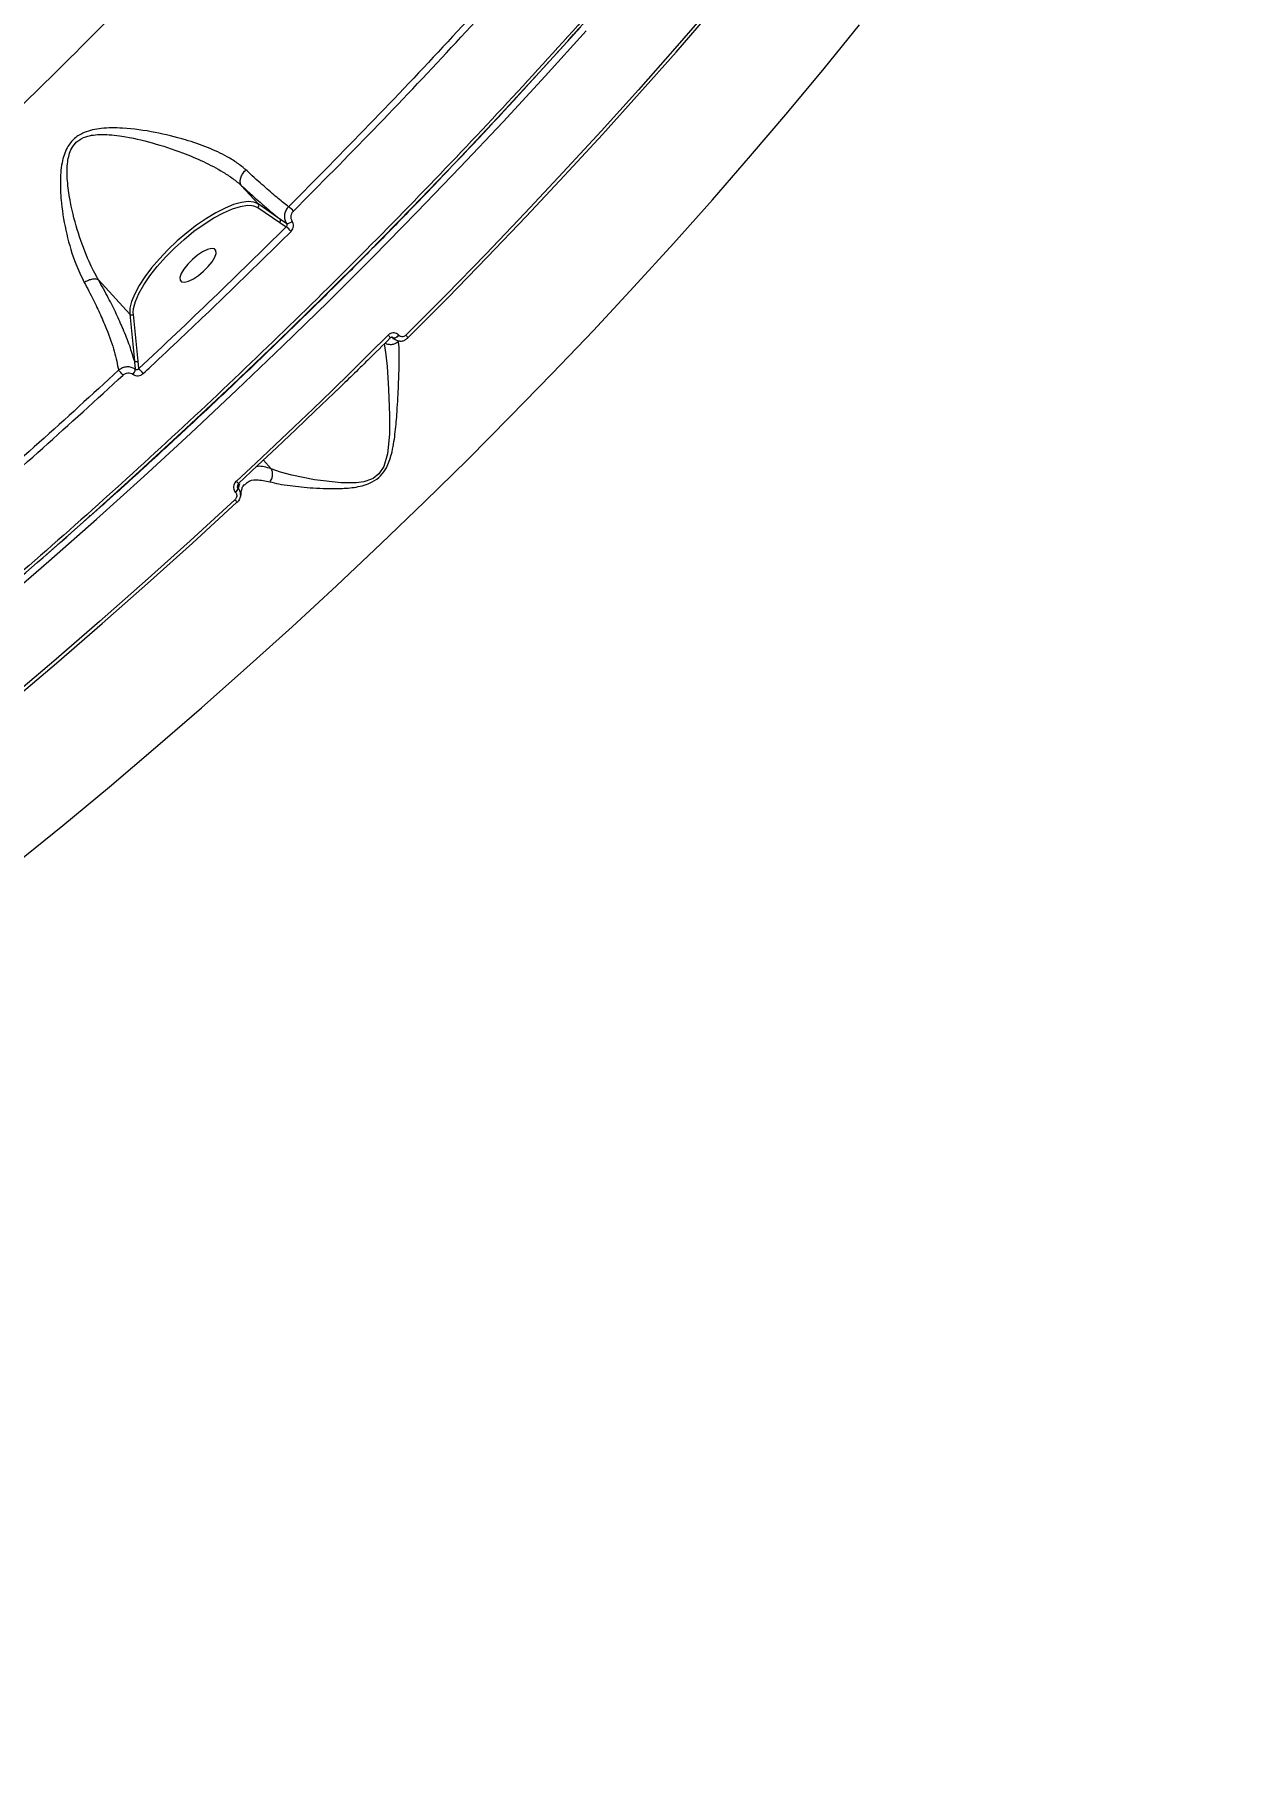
# Model space of a CAD drawing. Header units: millimetres. Extents: x -6028 to 5958, y -6064 to 4137.
# Drawn here: x 1057.1 to 1289.6, y -231.3 to 99.1 of the extents above; entities that cross this region are included whole.
import ezdxf

# ---------------------------------------------------------------- set-up
doc = ezdxf.new("R2010")
doc.units = ezdxf.units.MM
for name, color, linetype in [('DIKOM_ОБЪЕКТ', 7, 'Continuous'), ('DIKOM_РАЗМЕР_ЗОНА', 7, 'Continuous'), ('DIKOM_РАЗМЕР_ОБЪЕКТА', 7, 'Continuous')]:
    doc.layers.add(name, color=color, linetype=linetype)
doc.styles.add('style1', font='arial.ttf', dxfattribs={"width": 0.8})
doc.dimstyles.new('1-50', dxfattribs={"dimtxt": 300, "dimasz": 200, "dimexe": 100, "dimexo": 0, "dimgap": 100, "dimtad": 1, "dimtxsty": 'style1', "dimcen": 200, "dimclrd": 7, "dimclre": 7, "dimclrt": 7, "dimadec": 1, "dimazin": 2, "dimtfac": 1, "dimtmove": 0, "dimatfit": 2, "dimfxl": 0, "dimlwd": 25, "dimlwe": 18, "dimarcsym": 0})

# ---------------------------------------------------------------- blocks, each defined once
blk = doc.blocks.new('*D9')
at = {"layer": 'Defpoints', "color": 0, "transparency": 16777216}
for p in [(-6027.56, 1459.58), (4556.58, 1382.7), (4556.58, -5964.37)]:
    blk.add_point(p, dxfattribs=at)
at = {"layer": 'DIKOM_РАЗМЕР_ЗОНА', "color": 7, "lineweight": 18, "transparency": 16777216}
for p, q in [((-6027.56, 1459.58), (-6027.56, -6064.37)), ((4556.58, 1382.7), (4556.58, -6064.37))]:
    blk.add_line(p, q, dxfattribs=at)
at = {"layer": 'DIKOM_РАЗМЕР_ЗОНА', "color": 7, "lineweight": 25, "transparency": 16777216}
blk.add_line((-5827.56, -5964.37), (4356.58, -5964.37), dxfattribs=at)
at = {"layer": 'DIKOM_РАЗМЕР_ЗОНА', "color": 7, "transparency": 16777216}
for points in [[(-5827.56, -5931.03), (-5827.56, -5997.7), (-6027.56, -5964.37)], [(4356.58, -5931.03), (4356.58, -5997.7), (4556.58, -5964.37)]]:
    blk.add_solid(points, dxfattribs=at)
at = {"layer": 'DIKOM_РАЗМЕР_ЗОНА', "color": 7, "transparency": 16777216, "insert": (157.08, -5711.2), "char_height": 300, "attachment_point": 5, "style": 'style1'}
blk.add_mtext('10600', dxfattribs=at)
blk = doc.blocks.new('*D11')
at = {"layer": 'Defpoints', "color": 0, "transparency": 16777216}
for p in [(259.43, 2965.58), (1920.55, -3002.33), (4022.59, -3002.33)]:
    blk.add_point(p, dxfattribs=at)
at = {"layer": 'DIKOM_РАЗМЕР_ОБЪЕКТА', "color": 7, "lineweight": 18, "transparency": 16777216}
for p, q in [((259.43, 2965.58), (4122.59, 2965.58)), ((1920.55, -3002.33), (4122.59, -3002.33))]:
    blk.add_line(p, q, dxfattribs=at)
at = {"layer": 'DIKOM_РАЗМЕР_ОБЪЕКТА', "color": 7, "lineweight": 25, "transparency": 16777216}
blk.add_line((4022.59, 2765.58), (4022.59, -2802.33), dxfattribs=at)
at = {"layer": 'DIKOM_РАЗМЕР_ОБЪЕКТА', "color": 7, "transparency": 16777216}
for points in [[(3989.25, 2765.58), (4055.92, 2765.58), (4022.59, 2965.58)], [(3989.25, -2802.33), (4055.92, -2802.33), (4022.59, -3002.33)]]:
    blk.add_solid(points, dxfattribs=at)
at = {"layer": 'DIKOM_РАЗМЕР_ОБЪЕКТА', "color": 7, "transparency": 16777216, "insert": (3769.41, -24.42), "char_height": 300, "attachment_point": 5, "rotation": 90, "style": 'style1'}
blk.add_mtext('6000', dxfattribs=at)
blk = doc.blocks.new('*D12')
at = {"layer": 'Defpoints', "color": 0, "transparency": 16777216}
for p in [(3056.58, 1987.9), (-4027.97, 676.5), (3056.58, -3714.77)]:
    blk.add_point(p, dxfattribs=at)
at = {"layer": 'DIKOM_РАЗМЕР_ОБЪЕКТА', "color": 7, "lineweight": 18, "transparency": 16777216}
for p, q in [((3056.58, 1987.9), (3056.58, -3814.77)), ((-4027.97, 676.5), (-4027.97, -3814.77))]:
    blk.add_line(p, q, dxfattribs=at)
at = {"layer": 'DIKOM_РАЗМЕР_ОБЪЕКТА', "color": 7, "lineweight": 25, "transparency": 16777216}
blk.add_line((-3827.97, -3714.77), (2856.58, -3714.77), dxfattribs=at)
at = {"layer": 'DIKOM_РАЗМЕР_ОБЪЕКТА', "color": 7, "transparency": 16777216}
for points in [[(-3827.97, -3681.44), (-3827.97, -3748.11), (-4027.97, -3714.77)], [(2856.58, -3681.44), (2856.58, -3748.11), (3056.58, -3714.77)]]:
    blk.add_solid(points, dxfattribs=at)
at = {"layer": 'DIKOM_РАЗМЕР_ОБЪЕКТА', "color": 7, "transparency": 16777216, "insert": (20, -3461.6), "char_height": 300, "attachment_point": 5, "style": 'style1'}
blk.add_mtext('7100', dxfattribs=at)

msp = doc.modelspace()

# ---------------------------------------------------------------- linework, layer by layer
at = {"layer": 'DIKOM_ОБЪЕКТ', "color": 7, "linetype": 'Continuous', "lineweight": 15}
for p, q in [((1096.751, 70.121), (1099.91, 66.651)), ((1104.08, 63.761), (1099.91, 66.651)), ((1099.868, 65.957), (1104.036, 63.068)), ((1104.036, 63.068), (1105.266, 62.254)), ((1105.33, 62.907), (1104.08, 63.761)), ((1069.333, 52.106), (1075.304, 45.545)), ((1075.304, 45.545), (1076.2, 36.596)), ((1076.007, 45.493), (1075.994, 45.857)), ((1076.903, 36.543), (1076.007, 45.493)), ((1125.836, 40.957), (1125.444, 41.101)), ((1125.635, 41.096), (1125.801, 40.995)), ((1125.801, 40.995), (1125.836, 40.957)), ((1126.874, 41.489), (1126.84, 41.527)), ((1077.027, 35.096), (1076.903, 36.543)), ((1102.403, 15.92), (1100.91, 17.559)), ((1095.536, 11.427), (1095.586, 11.371)), ((1096.058, 12.24), (1096.029, 12.851)), ((1096.109, 12.185), (1096.058, 12.24)), ((1096.32, 13.039), (1096.109, 12.185))]:
    msp.add_line(p, q, dxfattribs=at)
at = {"layer": 'DIKOM_ОБЪЕКТ', "color": 7, "linetype": 'Continuous', "lineweight": 15, "flags": 128}
for points in [[(1186.628, 104.332), (1179.748, 96.408), (1172.738, 88.492), (1165.602, 80.592), (1158.346, 72.711), (1150.974, 64.855), (1143.491, 57.031), (1135.904, 49.242), (1128.216, 41.495)], [(1128.542, 40.953), (1136.213, 48.683), (1143.784, 56.454), (1151.25, 64.261), (1158.606, 72.099), (1165.846, 79.963), (1172.966, 87.846), (1179.961, 95.744), (1186.826, 103.651)], [(1050.635, -9.756), (1059.826, -1.792), (1068.951, 6.275), (1078.001, 14.439), (1086.968, 22.693), (1095.846, 31.029), (1104.627, 39.44), (1113.303, 47.92), (1121.866, 56.462), (1130.311, 65.057), (1138.629, 73.7), (1146.814, 82.382), (1154.859, 91.096), (1162.757, 99.836)], [(1053.592, -59.657), (1062.531, -52.393), (1071.426, -45.005), (1080.271, -37.5), (1089.055, -29.884), (1097.772, -22.165), (1106.413, -14.35), (1114.971, -6.446), (1123.437, 1.54), (1131.803, 9.6), (1140.061, 17.726), (1148.205, 25.911), (1156.225, 34.148), (1164.116, 42.429), (1171.869, 50.745), (1179.477, 59.091), (1186.934, 67.456), (1194.232, 75.834), (1201.364, 84.218), (1208.324, 92.598), (1215.106, 100.968)], [(1161.69, 100.58), (1153.811, 91.862), (1145.786, 83.168), (1137.62, 74.506), (1129.322, 65.885), (1120.897, 57.309), (1112.354, 48.788), (1103.699, 40.328), (1094.939, 31.937), (1086.082, 23.621), (1077.136, 15.387), (1068.108, 7.242), (1059.025, -0.789)], [(1099.91, 66.651), (1099.071, 67.002), (1097.994, 67.098), (1096.701, 66.937), (1095.221, 66.522), (1093.586, 65.862), (1091.832, 64.971), (1089.996, 63.869), (1088.119, 62.579), (1086.24, 61.13), (1084.402, 59.553), (1082.643, 57.882), (1081.002, 56.154), (1079.514, 54.405), (1078.212, 52.675), (1077.124, 51), (1076.274, 49.416), (1075.679, 47.959), (1075.354, 46.659), (1075.304, 45.545)], [(1075.994, 45.857), (1076.066, 46.638), (1076.423, 47.983), (1077.069, 49.495), (1077.988, 51.137), (1079.159, 52.869), (1080.553, 54.65), (1082.136, 56.436), (1083.871, 58.185), (1085.714, 59.854), (1087.622, 61.403), (1089.549, 62.794), (1091.448, 63.994), (1093.273, 64.974), (1094.98, 65.71), (1096.528, 66.185), (1097.88, 66.386), (1098.705, 66.36)], [(1098.705, 66.36), (1099.002, 66.31), (1099.868, 65.957)], [(1085.82, 51.653), (1086.587, 51.854), (1087.501, 52.3), (1088.487, 52.956), (1089.465, 53.767), (1090.357, 54.669), (1091.089, 55.587), (1091.602, 56.449), (1091.856, 57.184), (1091.828, 57.732), (1091.523, 58.049), (1090.964, 58.109), (1090.196, 57.909), (1089.282, 57.462), (1088.296, 56.807), (1087.318, 55.996), (1086.427, 55.094), (1085.695, 54.175), (1085.181, 53.314), (1084.928, 52.579), (1084.955, 52.031), (1085.261, 51.714), (1085.82, 51.653)], [(1124.833, 41.515), (1121.261, 37.977), (1117.669, 34.451), (1114.058, 30.935), (1110.429, 27.431), (1106.783, 23.939), (1103.119, 20.46), (1099.439, 16.994), (1095.742, 13.541)], [(1124.029, 39.799), (1124.12, 39.498), (1124.397, 37.775), (1124.608, 35.534), (1124.883, 31.193), (1125.052, 26.146), (1125.056, 22.555), (1124.69, 18.78), (1123.97, 16.333), (1123.04, 14.929), (1121.931, 14.073), (1121.597, 13.903), (1120.131, 13.427), (1118.656, 13.229), (1115.797, 13.232), (1110.735, 13.817), (1106.355, 14.72), (1104.198, 15.295), (1102.405, 15.917), (1102.404, 15.918), (1102.404, 15.918)], [(1128.542, 40.953), (1128.583, 40.945), (1128.6, 40.961), (1128.591, 41.002), (1128.558, 41.066), (1128.502, 41.15), (1128.424, 41.252), (1128.328, 41.369), (1128.216, 41.495)], [(1096.12, 13.08), (1099.807, 16.524), (1103.479, 19.982), (1107.134, 23.452), (1110.772, 26.936), (1114.392, 30.432), (1114.969, 30.992)], [(1095.452, 9.992), (1086.89, 2.137), (1078.253, -5.635), (1069.55, -13.319), (1060.786, -20.91), (1051.968, -28.4), (1043.103, -35.785), (1034.198, -43.058), (1025.259, -50.215)], [(1025.813, -50.555), (1034.732, -43.414), (1043.617, -36.157), (1052.463, -28.788), (1061.261, -21.314), (1070.006, -13.741), (1078.69, -6.073), (1087.307, 1.682), (1095.851, 9.519)], [(1095.851, 9.519), (1095.877, 9.497), (1095.882, 9.496)]]:
    msp.add_lwpolyline(points, dxfattribs=at)
at = {"layer": 'DIKOM_ОБЪЕКТ', "color": 7, "linetype": 'Continuous', "lineweight": 15}
for centre, radius, start, end in [((1099.528, 66.326), 0.502, 312.6511, 40.32449), ((1102.795, 61.896), 5.153, 41.01432, 55.03957), ((1103.698, 63.437), 0.5, 312.50561, 40.31611), ((1105.415, 64.377), 1.472, 266.68921, 314.78002), ((1102.35, 58.063), 5.106, 40.75404, 55.17568), ((1075.685, 45.913), 0.53, 224.01092, 307.43392), ((1123.981, 40.511), 1.317, 20.50411, 49.68169), ((1125.797, 42.283), 1.288, 270.17388, 324.02901), ((1125.832, 42.245), 1.288, 270.16463, 324.03314), ((1076.581, 36.964), 0.53, 224.02382, 307.42102), ((1054.358, 16.122), 26.497, 42.05562, 44.76935), ((1074.865, 35.095), 1.53, 315.37017, 353.61663), ((1063.509, 21.256), 19.347, 41.89164, 45.67528), ((1092.202, 10.086), 4.947, 36.69126, 44.30313), ((1090.747, 5.488), 6.514, 37.97631, 43.7535), ((1094.686, 12.547), 1.406, 307.15874, 347.38101), ((1094.736, 12.493), 1.407, 307.17557, 347.36418)]:
    msp.add_arc(centre, radius, start, end, dxfattribs=at)
for points, knots in [([(1289.175, 292.334), (1288.066, 289.594), (1285.055, 282.156), (1279.333, 269.576), (1271.777, 254.508), (1263.277, 238.995), (1253.893, 223.118), (1243.661, 206.948), (1232.607, 190.534), (1220.733, 173.899), (1208.076, 157.076), (1194.68, 140.116), (1180.611, 123.1), (1165.931, 106.108), (1150.682, 89.191), (1134.878, 72.382), (1118.557, 55.704), (1101.773, 39.21), (1084.605, 22.974), (1067.133, 7.074), (1049.408, -8.437), (1031.456, -23.527), (1013.31, -38.177), (995.03, -52.347), (976.699, -65.972), (958.404, -78.987), (940.202, -91.345), (922.126, -103.013), (904.202, -113.985), (886.486, -124.233), (869.06, -133.711), (852.004, -142.373), (836.153, -149.818), (821.457, -156.17), (807.855, -161.556), (794.626, -166.286), (781.83, -170.341), (769.578, -173.688), (757.902, -176.318), (747.927, -178.092), (741.97, -178.812), (739.543, -179.105)], [0, 0, 0, 0, 0.01565286, 0.04248988, 0.06941152, 0.09637648, 0.12334117, 0.15026268, 0.1771, 0.20393685, 0.23085875, 0.25782329, 0.28478817, 0.31170978, 0.33854688, 0.36538395, 0.39230562, 0.41927032, 0.44623509, 0.47315674, 0.49999381, 0.52683088, 0.55375249, 0.58071726, 0.60768192, 0.63460359, 0.66144067, 0.68827767, 0.71519941, 0.74216414, 0.76912876, 0.79605027, 0.82288747, 0.84596643, 0.8691684, 0.89239735, 0.91562642, 0.93882804, 0.96158802, 0.98434797, 1, 1, 1, 1]), ([(1208.246, 281.832), (1206.035, 277.669), (1201.611, 269.338), (1194.175, 256.52), (1186.18, 243.506), (1177.471, 230.126), (1168.046, 216.404), (1157.9, 202.361), (1147.193, 188.223), (1135.627, 173.619), (1123.171, 158.578), (1109.815, 143.143), (1095.806, 127.625), (1081.167, 112.076), (1065.934, 96.549), (1050.462, 81.404), (1034.813, 66.684), (1019.049, 52.42), (1002.896, 38.363), (986.394, 24.572), (969.594, 11.101), (952.881, -1.742), (936.311, -13.927), (919.937, -25.443), (903.476, -36.488), (886.985, -47.001), (870.522, -56.932), (855.507, -65.462), (841.929, -72.735), (829.71, -78.926), (817.685, -84.654), (805.9, -89.895), (794.405, -94.629), (783.202, -98.849), (772.264, -102.596), (765.248, -104.649), (761.74, -105.676)], [0, 0, 0, 0, 0.027765, 0.0555637, 0.0833621, 0.1111272, 0.140031, 0.1689728, 0.1979141, 0.2268178, 0.2582446, 0.2896957, 0.3211223, 0.3534671, 0.3858383, 0.418183, 0.4495058, 0.4808528, 0.5121757, 0.5444125, 0.5766756, 0.6089123, 0.6401607, 0.6714334, 0.702682, 0.734841, 0.7670264, 0.7991856, 0.8241462, 0.8491069, 0.8742669, 0.8994268, 0.9244693, 0.9495119, 0.974756, 1, 1, 1, 1]), ([(1164.501, 129.382), (1159.909, 124.093), (1150.726, 113.513), (1136.241, 97.649), (1121.296, 81.814), (1110.931, 71.351), (1105.748, 66.119)], [0, 0, 0, 0, 0.2485974, 0.4971942, 0.7485975, 1, 1, 1, 1]), ([(1106.684, 65.278), (1111.82, 70.462), (1122.093, 80.831), (1137.023, 96.64), (1151.604, 112.597), (1160.912, 123.319), (1165.566, 128.68)], [0, 0, 0, 0, 0.2485972, 0.4971929, 0.748597, 1, 1, 1, 1]), ([(1134.941, 71.713), (1134.986, 71.759), (1140.441, 77.333), (1150.901, 88.585), (1160.97, 99.823), (1166.004, 105.442)], [0, 0, 0, 0, 0.0040925, 0.5020449, 1, 1, 1, 1]), ([(1097.571, 73.164), (1097.038, 73.611), (1095.964, 74.511), (1093.553, 75.978), (1090.262, 77.517), (1085.616, 79.115), (1080.139, 80.453), (1074.683, 81.226), (1070.097, 81.252), (1066.916, 80.622), (1064.627, 79.28), (1063.073, 77.254), (1062.181, 74.284), (1061.942, 70.683), (1062.224, 66.069), (1063.161, 60.778), (1064.664, 55.617), (1066.042, 52.768), (1066.604, 51.604)], [0, 0, 0, 0, 0.0401, 0.0808902, 0.1499734, 0.2211638, 0.312572, 0.4066975, 0.468107, 0.5184505, 0.5509527, 0.5857544, 0.6308485, 0.6885507, 0.7478291, 0.8397951, 0.9345773, 1, 1, 1, 1]), ([(1069.327, 52.111), (1069.327, 52.112), (1068.696, 53.184), (1067.226, 56.076), (1065.375, 61.023), (1064.043, 66.121), (1063.357, 70.61), (1063.24, 74.012), (1063.78, 76.691), (1064.654, 78.045), (1065.599, 78.94), (1066.77, 79.55), (1068.389, 79.887), (1070.708, 80.022), (1074.51, 79.619), (1079.717, 78.406), (1084.952, 76.688), (1089.503, 74.782), (1092.709, 73.101), (1095.131, 71.492), (1096.187, 70.639), (1096.747, 70.127), (1096.747, 70.126)], [0, 0, 0, 0, 0.0000616, 0.0666639, 0.1607135, 0.257375, 0.3151515, 0.3739445, 0.4164764, 0.4408446, 0.4480465, 0.4776023, 0.5013232, 0.5257257, 0.5866634, 0.6799416, 0.7755609, 0.8463034, 0.9186563, 0.9590309, 0.9999699, 1, 1, 1, 1]), ([(1096.747, 70.126), (1096.653, 70.288), (1096.464, 70.612), (1096.47, 71.29), (1096.695, 72.018), (1097.069, 72.627), (1097.39, 72.992), (1097.537, 73.132), (1097.571, 73.164)], [0, 0, 0, 0, 0.211504, 0.4230054, 0.6344606, 0.8459286, 0.9647837, 1, 1, 1, 1]), ([(1105.748, 66.119), (1105.117, 66.61), (1103.842, 67.602), (1101.353, 69.734), (1099.183, 71.678), (1097.852, 72.905), (1097.571, 73.164)], [0, 0, 0, 0, 0.2991551, 0.6039871, 0.916345, 1, 1, 1, 1]), ([(1134.928, 71.611), (1133.339, 69.952), (1129.145, 65.572), (1122.224, 58.524), (1114.193, 50.476), (1106.07, 42.498), (1097.858, 34.585), (1089.556, 26.735), (1081.157, 18.951), (1073.927, 12.353), (1069.47, 8.385), (1067.869, 6.96)], [0, 0, 0, 0, 0.0748878, 0.1976649, 0.3200726, 0.4422502, 0.564337, 0.6864721, 0.8087497, 0.9313093, 1, 1, 1, 1]), ([(1096.747, 70.126), (1096.748, 70.125), (1096.749, 70.124), (1096.751, 70.122), (1096.751, 70.121)], [0, 0, 0, 0, 0.6342115, 1, 1, 1, 1]), ([(1096.751, 70.121), (1098.129, 68.875), (1100.201, 67), (1102.542, 65.005), (1103.566, 64.177), (1104.08, 63.761)], [0, 0, 0, 0, 0.49715172, 0.74753607, 1, 1, 1, 1]), ([(1105.748, 66.119), (1105.704, 66.074), (1105.465, 65.829), (1105.123, 65.287), (1104.912, 64.464), (1104.958, 63.619), (1105.206, 63.145), (1105.33, 62.907)], [0, 0, 0, 0, 0.0531614, 0.2899856, 0.5268111, 0.7633374, 1, 1, 1, 1]), ([(1105.33, 62.907), (1105.356, 62.859), (1105.407, 62.763), (1105.421, 62.592), (1105.384, 62.425), (1105.32, 62.314), (1105.275, 62.263), (1105.266, 62.254)], [0, 0, 0, 0, 0.2354779, 0.4715296, 0.7082447, 0.9454146, 1, 1, 1, 1]), ([(1106.452, 63.332), (1106.376, 63.476), (1106.224, 63.763), (1106.191, 64.275), (1106.313, 64.773), (1106.515, 65.102), (1106.658, 65.25), (1106.684, 65.278)], [0, 0, 0, 0, 0.2364208, 0.4729323, 0.7098977, 0.9468477, 1, 1, 1, 1]), ([(1106.218, 61.396), (1106.245, 61.423), (1106.387, 61.572), (1106.589, 61.899), (1106.711, 62.394), (1106.679, 62.903), (1106.528, 63.189), (1106.452, 63.332)], [0, 0, 0, 0, 0.0545654, 0.2913404, 0.5278112, 0.7639515, 1, 1, 1, 1]), ([(1105.266, 62.254), (1100.631, 57.687), (1091.352, 48.542), (1081.806, 39.582), (1077.027, 35.096)], [0, 0, 0, 0, 0.4994499, 1, 1, 1, 1]), ([(1077.911, 34.174), (1078.399, 34.628), (1080.836, 36.9), (1086.824, 42.533), (1095.815, 51.132), (1102.749, 57.973), (1106.218, 61.396)], [0, 0, 0, 0, 0.0507675, 0.2538471, 0.626695, 1, 1, 1, 1]), ([(1069.327, 52.111), (1069.174, 52.173), (1068.867, 52.299), (1068.183, 52.255), (1067.445, 52.046), (1066.908, 51.789), (1066.646, 51.63), (1066.604, 51.604)], [0, 0, 0, 0, 0.2440128, 0.4879865, 0.7319874, 0.9570974, 1, 1, 1, 1]), ([(1066.604, 51.604), (1067.192, 50.498), (1068.327, 48.362), (1069.744, 45.367), (1071.188, 41.976), (1072.514, 38.245), (1072.949, 35.947), (1073.169, 34.783)], [0, 0, 0, 0, 0.16479747, 0.31844454, 0.47352533, 0.73331177, 1, 1, 1, 1]), ([(1069.333, 52.106), (1069.332, 52.107), (1069.33, 52.109), (1069.328, 52.11), (1069.328, 52.111), (1069.327, 52.111)], [0, 0, 0, 0, 0.4832245, 0.8905717, 1, 1, 1, 1]), ([(1076.2, 36.596), (1075.929, 37.528), (1075.383, 39.404), (1074.174, 42.469), (1072.772, 45.573), (1071.216, 48.703), (1069.973, 50.949), (1069.333, 52.106)], [0, 0, 0, 0, 0.219909, 0.4427839, 0.623678, 0.8062628, 1, 1, 1, 1]), ([(1102.146, 13.435), (1102.699, 13.295), (1103.816, 13.011), (1106.523, 12.598), (1110.377, 12.213), (1114.753, 12.042), (1118.151, 12.29), (1120.22, 12.733), (1121.864, 13.351), (1123.419, 14.48), (1124.715, 16.369), (1125.639, 19.141), (1126.173, 22.601), (1126.55, 26.9), (1126.744, 30.618), (1126.872, 33.683), (1126.941, 35.953), (1126.965, 38.032), (1126.911, 39.535), (1126.784, 40.079), (1126.736, 40.288)], [0, 0, 0, 0, 0.0563554, 0.1136148, 0.2103719, 0.3099834, 0.3619807, 0.3883024, 0.4153393, 0.4457391, 0.4741001, 0.5167979, 0.5802327, 0.6452939, 0.7405612, 0.7897134, 0.8388423, 0.899359, 0.9613587, 1, 1, 1, 1]), ([(1125.215, 40.972), (1123.791, 39.559), (1120.42, 36.214), (1117.002, 32.895), (1115.028, 30.978)], [0, 0, 0, 0, 0.4223789, 1, 1, 1, 1]), ([(1126.736, 40.288), (1126.707, 40.26), (1126.595, 40.151), (1126.289, 39.923), (1125.756, 39.698), (1125.081, 39.665), (1124.545, 39.778), (1124.304, 39.959), (1124.24, 40.007)], [0, 0, 0, 0, 0.044054, 0.1725359, 0.418527, 0.6645121, 0.9105058, 1, 1, 1, 1]), ([(1126.84, 41.527), (1126.765, 41.598), (1126.576, 41.779), (1126.182, 41.946), (1125.702, 41.972), (1125.222, 41.836), (1124.963, 41.622), (1124.833, 41.515)], [0, 0, 0, 0, 0.1408288, 0.3553249, 0.5700199, 0.784987, 1, 1, 1, 1]), ([(1125.703, 41.069), (1125.696, 41.076), (1125.645, 41.119), (1125.538, 41.13), (1125.379, 41.091), (1125.271, 41.031), (1125.226, 40.98), (1125.217, 40.97)], [0, 0, 0, 0, 0.0713116, 0.475134, 0.7315565, 0.9466971, 1, 1, 1, 1]), ([(1126.374, 40.54), (1126.282, 40.59), (1125.994, 40.744), (1125.717, 40.841), (1125.674, 40.851), (1125.656, 40.855)], [0, 0, 0, 0, 0.2112975, 0.6597735, 1, 1, 1, 1]), ([(1125.704, 41.071), (1125.711, 41.069), (1125.748, 41.053), (1125.777, 41.021), (1125.801, 40.995)], [0, 0, 0, 0, 0.1728582, 1, 1, 1, 1]), ([(1125.836, 40.957), (1125.938, 40.86), (1126.196, 40.615), (1126.73, 40.389), (1127.377, 40.35), (1128.023, 40.528), (1128.369, 40.811), (1128.542, 40.953)], [0, 0, 0, 0, 0.1423865, 0.3572521, 0.5716838, 0.7857628, 1, 1, 1, 1]), ([(1128.216, 41.495), (1128.13, 41.424), (1127.957, 41.281), (1127.637, 41.19), (1127.316, 41.207), (1127.052, 41.319), (1126.925, 41.44), (1126.874, 41.489)], [0, 0, 0, 0, 0.2142872, 0.4284139, 0.6429221, 0.8577259, 1, 1, 1, 1]), ([(1076.2, 36.596), (1076.218, 36.452), (1076.289, 35.893), (1076.345, 35.337), (1076.386, 34.924)], [0, 0, 0, 0, 0.25636188, 1, 1, 1, 1]), ([(1073.169, 34.783), (1068.125, 30.155), (1058.037, 20.899), (1042.573, 7.305), (1026.895, -6.037), (1013.59, -16.981), (1005.532, -23.402), (1002.795, -25.583)], [0, 0, 0, 0, 0.2203109, 0.4406219, 0.6630836, 0.885546, 1, 1, 1, 1]), ([(1003.498, -26.63), (1006.242, -24.445), (1014.266, -18.051), (1027.499, -7.168), (1043.164, 6.156), (1058.717, 19.821), (1068.927, 29.188), (1074.032, 33.871)], [0, 0, 0, 0, 0.1144547, 0.3347648, 0.5550755, 0.7775379, 1, 1, 1, 1]), ([(1076.386, 34.924), (1076.357, 34.947), (1076.124, 35.129), (1075.597, 35.383), (1074.757, 35.472), (1073.889, 35.287), (1073.408, 34.95), (1073.169, 34.783)], [0, 0, 0, 0, 0.033351, 0.2664388, 0.5082585, 0.7552647, 1, 1, 1, 1]), ([(1074.032, 33.871), (1074.174, 33.981), (1074.458, 34.2), (1074.976, 34.333), (1075.479, 34.293), (1075.796, 34.143), (1075.937, 34.033), (1075.954, 34.019)], [0, 0, 0, 0, 0.2478569, 0.4958767, 0.73644, 0.9670593, 1, 1, 1, 1]), ([(1075.954, 34.019), (1075.97, 34.007), (1076.112, 33.895), (1076.435, 33.742), (1076.95, 33.703), (1077.478, 33.839), (1077.767, 34.062), (1077.911, 34.174)], [0, 0, 0, 0, 0.0299564, 0.2618025, 0.5039799, 0.7520276, 1, 1, 1, 1]), ([(1077.027, 35.096), (1076.981, 35.045), (1076.89, 34.945), (1076.721, 34.861), (1076.562, 34.844), (1076.456, 34.879), (1076.405, 34.91), (1076.391, 34.92), (1076.386, 34.924)], [0, 0, 0, 0, 0.2725267, 0.5324811, 0.7666604, 0.9320259, 0.9740534, 1, 1, 1, 1]), ([(1137.812, -491.644), (1140.978, -490.246), (1149.572, -486.451), (1163.985, -479.542), (1181.112, -470.719), (1198.605, -461.074), (1216.375, -450.669), (1234.341, -439.545), (1252.448, -427.734), (1270.668, -415.241), (1288.969, -402.099), (1307.294, -388.356), (1325.557, -374.076), (1343.673, -359.326), (1361.584, -344.147), (1379.255, -328.556), (1396.662, -312.586), (1413.753, -296.292), (1430.45, -279.75), (1446.674, -263.035), (1462.369, -246.199), (1477.499, -229.268), (1492.049, -212.272), (1505.98, -195.264), (1519.228, -178.322), (1531.731, -161.528), (1543.441, -144.933), (1554.323, -128.572), (1564.377, -112.464), (1573.577, -96.66), (1581.883, -81.231), (1589.255, -66.249), (1595.359, -52.444), (1600.337, -39.752), (1604.338, -28.1), (1607.601, -16.868), (1610.115, -6.103), (1611.861, 4.099), (1612.835, 13.712), (1613.083, 21.834), (1612.812, 26.617), (1612.701, 28.566)], [0, 0, 0, 0, 0.0156528, 0.04248985, 0.06941153, 0.0963763, 0.12334105, 0.15026276, 0.17709987, 0.20393689, 0.23085856, 0.25782329, 0.28478808, 0.31170974, 0.3385468, 0.36538389, 0.39230554, 0.4192703, 0.44623507, 0.47315673, 0.49999378, 0.52683087, 0.55375249, 0.58071731, 0.60768201, 0.63460366, 0.66144074, 0.68827776, 0.71519938, 0.74216405, 0.76912881, 0.79605055, 0.82288755, 0.84596662, 0.86916829, 0.89239741, 0.91562643, 0.93882812, 0.96158796, 0.98434806, 1, 1, 1, 1]), ([(1095.742, 13.541), (1095.647, 13.439), (1095.432, 13.209), (1095.233, 12.765), (1095.172, 12.274), (1095.263, 11.799), (1095.445, 11.551), (1095.536, 11.427)], [0, 0, 0, 0, 0.1741757, 0.389585, 0.5957935, 0.7978901, 1, 1, 1, 1]), ([(1097.311, 12.783), (1097.461, 12.97), (1097.997, 13.643), (1099.572, 13.96), (1101.281, 13.612), (1102.146, 13.435)], [0, 0, 0, 0, 0.1604426, 0.5750163, 1, 1, 1, 1]), ([(1102.403, 15.92), (1101.489, 16.194), (1100.373, 16.53), (1099.626, 16.316), (1099.489, 16.277)], [0, 0, 0, 0, 0.8178757, 1, 1, 1, 1]), ([(1102.146, 13.435), (1102.195, 13.495), (1102.339, 13.669), (1102.559, 14.067), (1102.711, 14.653), (1102.684, 15.335), (1102.498, 15.724), (1102.404, 15.918)], [0, 0, 0, 0, 0.0873043, 0.253607, 0.5024007, 0.7512018, 1, 1, 1, 1]), ([(1102.404, 15.918), (1102.404, 15.918), (1102.404, 15.919), (1102.403, 15.919), (1102.403, 15.92), (1102.403, 15.92)], [0, 0, 0, 0, 0.3536366, 0.8066712, 1, 1, 1, 1]), ([(1095.586, 11.371), (1095.646, 11.29), (1095.766, 11.126), (1095.826, 10.814), (1095.785, 10.494), (1095.654, 10.207), (1095.515, 10.059), (1095.452, 9.992)], [0, 0, 0, 0, 0.20397382, 0.4080458, 0.61354764, 0.82653473, 1, 1, 1, 1]), ([(1096.542, 10.911), (1096.545, 10.881), (1096.571, 10.618), (1096.365, 10.128), (1096.117, 9.665), (1095.893, 9.515), (1095.874, 9.503)], [0, 0, 0, 0, 0.0561984, 0.4970775, 0.9582157, 1, 1, 1, 1]), ([(1096.058, 12.24), (1096.032, 12.275), (1096, 12.317), (1095.96, 12.422), (1095.939, 12.494), (1095.945, 12.552), (1095.945, 12.553)], [0, 0, 0, 0, 0.3936675, 0.4781085, 0.9881757, 1, 1, 1, 1]), ([(1096.174, 13.037), (1096.142, 13.008), (1096.056, 12.931), (1095.975, 12.769), (1095.938, 12.625), (1095.947, 12.565), (1095.949, 12.553)], [0, 0, 0, 0, 0.2175675, 0.5765089, 0.9128693, 1, 1, 1, 1]), ([(1096.528, 10.851), (1096.541, 10.927), (1096.586, 11.204), (1096.462, 11.69), (1096.227, 12.02), (1096.109, 12.185)], [0, 0, 0, 0, 0.1577566, 0.5783748, 1, 1, 1, 1]), ([(1097.224, 12.877), (1097.145, 12.8), (1096.99, 12.646), (1096.754, 12.106), (1096.588, 11.506), (1096.57, 10.978), (1096.566, 10.847)], [0, 0, 0, 0, 0.29389908, 0.58548162, 0.89715517, 1, 1, 1, 1]), ([(1031.795, -23.912), (1031.848, -23.869), (1037.918, -18.967), (1049.837, -8.756), (1061.812, 1.528), (1067.716, 6.903), (1067.828, 7.005)], [0, 0, 0, 0, 0.0043806, 0.4973937, 0.9904069, 1, 1, 1, 1]), ([(1229.004, -487.838), (1233.602, -485.233), (1242.805, -480.021), (1256.869, -471.527), (1271.078, -462.568), (1285.61, -452.988), (1300.435, -442.789), (1315.526, -431.973), (1330.639, -420.71), (1346.166, -408.69), (1362.067, -395.897), (1378.286, -382.331), (1394.494, -368.248), (1410.629, -353.674), (1426.632, -338.65), (1442.133, -323.524), (1457.088, -308.351), (1471.47, -293.186), (1485.531, -277.764), (1499.206, -262.127), (1512.435, -246.327), (1524.917, -230.723), (1536.626, -215.366), (1547.556, -200.297), (1557.895, -185.258), (1567.58, -170.304), (1576.559, -155.489), (1584.103, -142.084), (1590.387, -130.052), (1595.607, -119.294), (1600.298, -108.781), (1604.44, -98.552), (1608.016, -88.652), (1611.019, -79.081), (1613.494, -69.811), (1614.652, -63.936), (1615.232, -60.998)], [0, 0, 0, 0, 0.0277652, 0.0555638, 0.0833622, 0.1111275, 0.1400314, 0.1689728, 0.1979142, 0.2268179, 0.2582447, 0.2896958, 0.3211226, 0.3534672, 0.3858385, 0.4181832, 0.449506, 0.480853, 0.5121758, 0.5444126, 0.5766757, 0.6089124, 0.640161, 0.6714336, 0.702682, 0.7348412, 0.7670267, 0.7991857, 0.8241464, 0.849107, 0.874267, 0.8994271, 0.9244696, 0.9495121, 0.9747561, 1, 1, 1, 1])]:
    msp.add_open_spline(points, degree=3, knots=knots, dxfattribs=at)

# ---------------------------------------------------------------- dimensions: what is measured, and where the dimension line sits
at = {"layer": 'DIKOM_РАЗМЕР_ЗОНА'}
dim = msp.add_linear_dim(base=(4556.575, -5964.368), p1=(-6027.562, 1459.576), p2=(4556.575, 1382.704), text='10600', dimstyle='1-50', dxfattribs=at)
dim.commit()
dim.dimension.update_dxf_attribs({"geometry": '*D9', "text_midpoint": (157.08, -5964.368), "dimtype": 160})
at = {"layer": 'DIKOM_РАЗМЕР_ОБЪЕКТА'}
dim = msp.add_linear_dim(base=(4022.586, -3002.33), p1=(259.433, 2965.575), p2=(1920.546, -3002.33), angle=90, text='6000', dimstyle='1-50', dxfattribs=at)
dim.commit()
dim.dimension.update_dxf_attribs({"geometry": '*D11', "text_midpoint": (4022.586, -24.423), "dimtype": 160})
dim = msp.add_linear_dim(base=(3056.575, -3714.774), p1=(-4027.972, 676.501), p2=(3056.575, 1987.897), text='7100', dimstyle='1-50', dxfattribs=at)
dim.commit()
dim.dimension.update_dxf_attribs({"geometry": '*D12', "text_midpoint": (20, -3714.774), "dimtype": 160})

doc.saveas('drawing.dxf')
